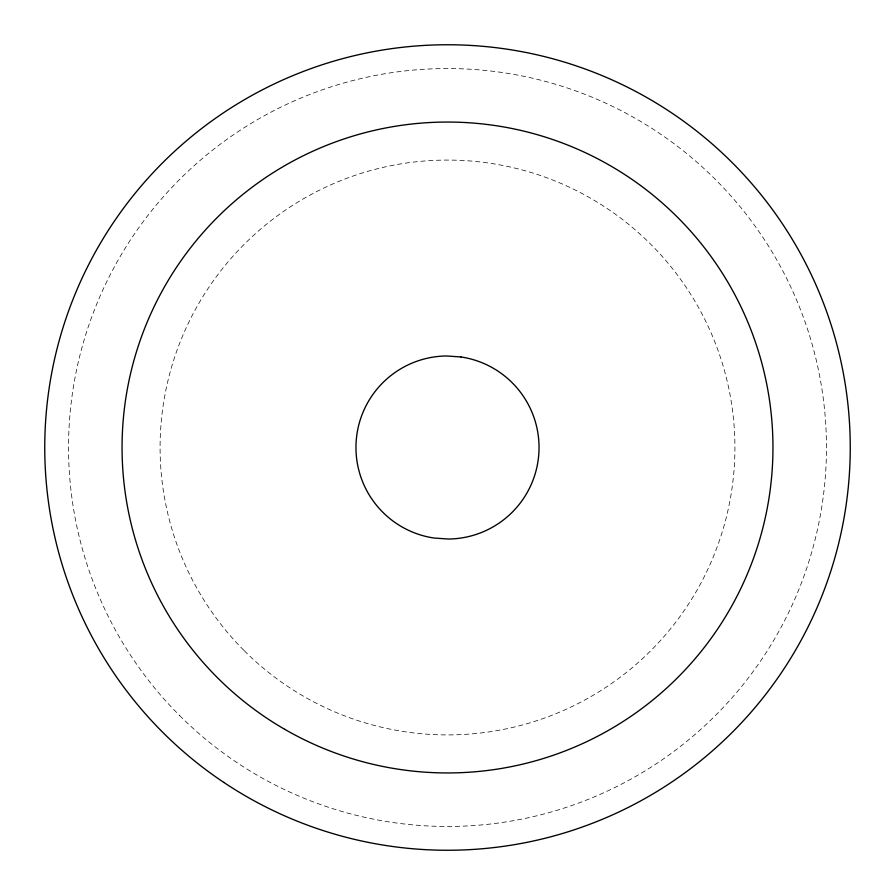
<?xml version="1.0" encoding="UTF-8"?>
<svg xmlns="http://www.w3.org/2000/svg" width="895" height="895" viewBox="0 0 895 895"><rect width="100%" height="100%" fill="white"/><g stroke="black" fill="none" stroke-linecap="round" stroke-linejoin="round"><path stroke-width="0.67" stroke-dasharray="4.47 3.36" d="M179.537 715.463A378.954 378.954 0 0 0 813.544 545.581A378.954 378.954 0 0 0 349.419 81.456A378.954 378.954 0 0 0 179.537 715.463M244.268 650.732A287.418 287.418 0 0 0 725.129 521.886A287.418 287.418 0 0 0 373.114 169.871A287.418 287.418 0 0 0 244.268 650.732"/><path stroke-width="1.34" d="M460.936 356.96L446.605 355.975A91.536 91.536 0 0 0 356.176 441.213A91.536 91.536 0 0 0 434.064 538.04L448.395 539.025A91.536 91.536 0 0 0 538.824 453.787A91.536 91.536 0 0 0 460.936 356.96M223.739 782.375A402.75 402.75 0 0 0 849.389 473.847A402.75 402.75 0 0 0 269.373 86.289A402.75 402.75 0 0 0 223.739 782.375M284.778 729.347A325.456 325.456 0 0 0 772.956 447.5A325.456 325.456 0 0 0 284.778 165.653A325.456 325.456 0 0 0 284.778 729.347"/></g></svg>
